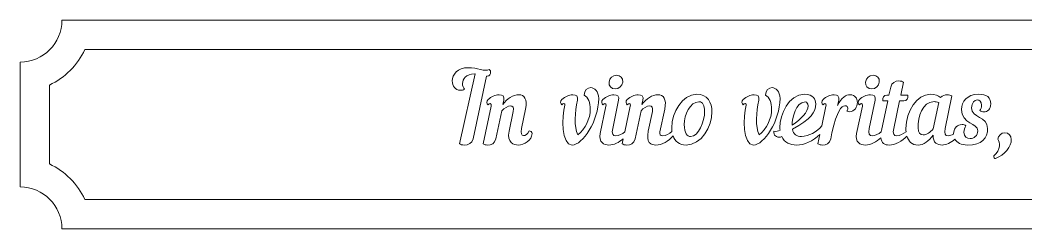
# Model space of a CAD drawing. Header units: millimetres. Extents: x -757 to 1128, y -558 to 127.
# Drawn here: x -308.9 to -205.6, y -272.1 to -250.7 of the extents above; entities that cross this region are included whole.
import ezdxf

# ---------------------------------------------------------------- set-up
doc = ezdxf.new("R2010")
doc.units = ezdxf.units.MM
doc.header["$MEASUREMENT"] = 0
doc.layers.add('Layer 1', color=7, linetype='Continuous')

msp = doc.modelspace()

# ---------------------------------------------------------------- linework, layer by layer
at = {"layer": 'Layer 1', "lineweight": 9}
for points, knots in [([(-304.5659, -250.7184), (-304.5659, -250.7184), (-103.1421, -250.7184), (-103.1421, -250.7184), (-103.1421, -250.7184), (-103.1421, -253.0788), (-101.2107, -255.0103), (-98.8503, -255.0103), (-98.8503, -255.0103), (-98.8503, -255.0103), (-98.8503, -267.8052), (-98.8503, -267.8052), (-98.8503, -267.8052), (-101.2107, -267.8052), (-103.1421, -269.7364), (-103.1421, -272.0969), (-103.1421, -272.0969), (-103.1421, -272.0969), (-304.5659, -272.0969), (-304.5659, -272.0969), (-304.5659, -272.0969), (-304.5659, -269.7364), (-306.4973, -267.8052), (-308.8577, -267.8052), (-308.8577, -267.8052), (-308.8577, -267.8052), (-308.8577, -255.0103), (-308.8577, -255.0103), (-308.8577, -255.0103), (-306.4973, -255.0103), (-304.5659, -253.0788), (-304.5659, -250.7184)], [0, 0, 0, 0, 0.11111111, 0.11111111, 0.11111111, 0.11111111, 0.22222222, 0.22222222, 0.22222222, 0.22222222, 0.33333333, 0.33333333, 0.33333333, 0.33333333, 0.44444444, 0.44444444, 0.44444444, 0.44444444, 0.55555556, 0.55555556, 0.55555556, 0.55555556, 0.66666667, 0.66666667, 0.66666667, 0.66666667, 0.77777778, 0.77777778, 0.77777778, 0.77777778, 1, 1, 1, 1]), ([(-302.2135, -253.7184), (-302.9451, -255.3297), (-304.2464, -256.6311), (-305.8577, -257.3627), (-305.8577, -257.3627), (-305.8577, -257.3627), (-305.8577, -265.4527), (-305.8577, -265.4527), (-305.8577, -265.4527), (-304.2464, -266.1843), (-302.9451, -267.4856), (-302.2135, -269.0969), (-302.2135, -269.0969), (-302.2135, -269.0969), (-105.4945, -269.0969), (-105.4945, -269.0969), (-105.4945, -269.0969), (-104.7629, -267.4856), (-103.4616, -266.1843), (-101.8503, -265.4527), (-101.8503, -265.4527), (-101.8503, -265.4527), (-101.8503, -257.3627), (-101.8503, -257.3627), (-101.8503, -257.3627), (-103.4616, -256.6311), (-104.7629, -255.3297), (-105.4945, -253.7184), (-105.4945, -253.7184), (-105.4945, -253.7184), (-302.2135, -253.7184), (-302.2135, -253.7184)], [0, 0, 0, 0, 0.11111111, 0.11111111, 0.11111111, 0.11111111, 0.22222222, 0.22222222, 0.22222222, 0.22222222, 0.33333333, 0.33333333, 0.33333333, 0.33333333, 0.44444444, 0.44444444, 0.44444444, 0.44444444, 0.55555556, 0.55555556, 0.55555556, 0.55555556, 0.66666667, 0.66666667, 0.66666667, 0.66666667, 0.77777778, 0.77777778, 0.77777778, 0.77777778, 1, 1, 1, 1]), ([(-262.1944, -256.2307), (-262.1944, -256.2307), (-262.1441, -256.2307), (-262.1441, -256.2307), (-262.1441, -256.2307), (-262.1441, -256.2307), (-263.7641, -263.3849), (-263.7641, -263.3849), (-263.7641, -263.3849), (-263.6534, -263.4654), (-263.4623, -263.5157), (-263.2308, -263.5157), (-263.2308, -263.5157), (-262.8585, -263.5157), (-262.4661, -263.3446), (-262.3655, -262.8717), (-262.3655, -262.8717), (-262.3655, -262.8717), (-260.997, -256.442), (-260.997, -256.442), (-260.997, -256.442), (-260.997, -256.442), (-260.9065, -256.442), (-260.9065, -256.442), (-260.9065, -256.442), (-260.675, -256.442), (-260.5543, -256.2407), (-260.5543, -256.0495), (-260.5543, -256.0495), (-260.5543, -255.9489), (-260.5945, -255.8483), (-260.6952, -255.7879), (-260.6952, -255.7879), (-261.1278, -256.0294), (-261.9831, -255.5867), (-262.8183, -255.5867), (-262.8183, -255.5867), (-264.0056, -255.5867), (-264.4886, -256.3112), (-264.4886, -256.9451), (-264.4886, -256.9451), (-264.4886, -257.4482), (-264.1867, -257.901), (-263.6736, -257.901), (-263.6736, -257.901), (-263.5327, -257.901), (-263.3918, -257.8708), (-263.2409, -257.8004), (-263.2409, -257.8004), (-263.3616, -257.6595), (-263.4421, -257.4381), (-263.4421, -257.2168), (-263.4421, -257.2168), (-263.4421, -256.7438), (-263.1101, -256.2307), (-262.1944, -256.2307)], [0, 0, 0, 0, 0.06666667, 0.06666667, 0.06666667, 0.06666667, 0.13333333, 0.13333333, 0.13333333, 0.13333333, 0.2, 0.2, 0.2, 0.2, 0.26666667, 0.26666667, 0.26666667, 0.26666667, 0.33333333, 0.33333333, 0.33333333, 0.33333333, 0.4, 0.4, 0.4, 0.4, 0.46666667, 0.46666667, 0.46666667, 0.46666667, 0.53333333, 0.53333333, 0.53333333, 0.53333333, 0.6, 0.6, 0.6, 0.6, 0.66666667, 0.66666667, 0.66666667, 0.66666667, 0.73333333, 0.73333333, 0.73333333, 0.73333333, 0.8, 0.8, 0.8, 0.8, 0.86666667, 0.86666667, 0.86666667, 0.86666667, 1, 1, 1, 1]), ([(-248.3892, -257.0558), (-248.4496, -257.4482), (-248.1578, -257.7601), (-247.7654, -257.7601), (-247.7654, -257.7601), (-247.3729, -257.7601), (-247.0409, -257.4482), (-246.9805, -257.0558), (-246.9805, -257.0558), (-246.9403, -256.6633), (-247.2321, -256.3514), (-247.6245, -256.3514), (-247.6245, -256.3514), (-248.0169, -256.3514), (-248.349, -256.6633), (-248.3892, -257.0558)], [0, 0, 0, 0, 0.2, 0.2, 0.2, 0.2, 0.4, 0.4, 0.4, 0.4, 0.6, 0.6, 0.6, 0.6, 1, 1, 1, 1]), ([(-222.9822, -262.3183), (-223.1734, -263.234), (-222.5897, -263.5157), (-222.0866, -263.5157), (-222.0866, -263.5157), (-221.5153, -263.5157), (-220.9439, -263.1832), (-220.495, -262.7571), (-220.495, -262.7571), (-220.4409, -263.3083), (-220.1036, -263.5157), (-219.6516, -263.5157), (-219.6516, -263.5157), (-219.0145, -263.5157), (-218.2968, -263.1024), (-217.8206, -262.6069), (-217.8206, -262.6069), (-217.6718, -263.0854), (-217.3442, -263.5157), (-216.6732, -263.5157), (-216.6732, -263.5157), (-216.0997, -263.5157), (-215.5664, -263.0931), (-215.1438, -262.4994), (-215.1438, -262.4994), (-215.1538, -263.2943), (-214.6809, -263.5157), (-214.208, -263.5157), (-214.208, -263.5157), (-213.8099, -263.5157), (-213.3146, -263.2671), (-212.8922, -262.9246), (-212.8922, -262.9246), (-212.6871, -263.27), (-212.2617, -263.5157), (-211.6019, -263.5157), (-211.6019, -263.5157), (-211.6019, -263.5157), (-211.6019, -263.5157), (-211.6019, -263.5157), (-211.6019, -263.5157), (-210.1227, -263.5157), (-209.5391, -262.7912), (-209.5391, -261.8152), (-209.5391, -261.8152), (-209.5391, -260.5373), (-211.1893, -260.7687), (-211.1893, -259.7021), (-211.1893, -259.7021), (-211.1893, -259.1588), (-210.8774, -258.8871), (-210.6057, -258.8871), (-210.6057, -258.8871), (-210.3642, -258.8871), (-210.1529, -259.0581), (-210.1529, -259.4304), (-210.1529, -259.4304), (-210.1529, -259.6317), (-210.2233, -259.8531), (-210.324, -259.9738), (-210.324, -259.9738), (-210.1931, -260.0644), (-210.0523, -260.1046), (-209.9215, -260.1147), (-209.9215, -260.1147), (-209.5492, -260.1348), (-209.2171, -259.8531), (-209.2171, -259.2896), (-209.2171, -259.2896), (-209.2171, -258.6355), (-209.6297, -258.3135), (-210.4849, -258.3135), (-210.4849, -258.3135), (-211.6522, -258.3135), (-212.2056, -259.0581), (-212.2056, -259.8631), (-212.2056, -259.8631), (-212.2056, -261.3724), (-210.5453, -261.2819), (-210.5453, -262.0466), (-210.5453, -262.0466), (-210.5453, -262.5397), (-210.9579, -262.8516), (-211.3402, -262.8516), (-211.3402, -262.8516), (-211.6622, -262.8516), (-211.9742, -262.6503), (-211.9742, -262.1875), (-211.9742, -262.1875), (-211.9742, -261.946), (-211.8937, -261.7045), (-211.7628, -261.5536), (-211.7628, -261.5536), (-211.8735, -261.4529), (-212.0043, -261.4127), (-212.1653, -261.4127), (-212.1653, -261.4127), (-212.6584, -261.4127), (-212.9502, -261.7749), (-213.0206, -262.1875), (-213.0206, -262.1875), (-213.0326, -262.2607), (-213.0379, -262.3336), (-213.0366, -262.4055), (-213.0366, -262.4055), (-213.2211, -262.4982), (-213.42, -262.5598), (-213.6042, -262.5598), (-213.6042, -262.5598), (-213.8659, -262.5598), (-214.0269, -262.3787), (-213.9061, -261.8152), (-213.9061, -261.8152), (-213.9061, -261.8152), (-213.2018, -258.4846), (-213.2018, -258.4846), (-213.2018, -258.4846), (-213.3225, -258.4041), (-213.4936, -258.3538), (-213.6747, -258.3538), (-213.6747, -258.3538), (-213.9262, -258.3538), (-214.1878, -258.4443), (-214.3589, -258.6456), (-214.3589, -258.6456), (-214.6105, -258.4242), (-214.9425, -258.3135), (-215.3953, -258.3135), (-215.3953, -258.3135), (-215.3953, -258.3135), (-215.3953, -258.3135), (-215.3953, -258.3135), (-215.3953, -258.3135), (-216.794, -258.3135), (-217.931, -260.0644), (-217.931, -261.8252), (-217.931, -261.8252), (-217.931, -261.9235), (-217.926, -262.0312), (-217.9139, -262.1431), (-217.9139, -262.1431), (-218.1706, -262.3628), (-218.5473, -262.5598), (-218.8768, -262.5598), (-218.8768, -262.5598), (-219.1384, -262.5598), (-219.2994, -262.3787), (-219.1787, -261.8152), (-219.1787, -261.8152), (-219.1787, -261.8152), (-218.585, -258.9877), (-218.585, -258.9877), (-218.585, -258.9877), (-218.585, -258.9877), (-218.1423, -258.9877), (-218.1423, -258.9877), (-218.1423, -258.9877), (-217.8304, -258.9877), (-217.6694, -258.7261), (-217.7197, -258.4041), (-217.7197, -258.4041), (-217.7197, -258.4041), (-218.4542, -258.4041), (-218.4542, -258.4041), (-218.4542, -258.4041), (-218.4542, -258.4041), (-218.1725, -257.0759), (-218.1725, -257.0759), (-218.1725, -257.0759), (-218.2932, -256.9954), (-218.4643, -256.9451), (-218.6454, -256.9451), (-218.6454, -256.9451), (-219.0076, -256.9451), (-219.39, -257.1161), (-219.4906, -257.579), (-219.4906, -257.579), (-219.4906, -257.579), (-219.6717, -258.4041), (-219.6717, -258.4041), (-219.6717, -258.4041), (-219.6717, -258.4041), (-219.873, -258.4041), (-219.873, -258.4041), (-219.873, -258.4041), (-220.1849, -258.4041), (-220.3459, -258.6657), (-220.2956, -258.9877), (-220.2956, -258.9877), (-220.2956, -258.9877), (-219.7925, -258.9877), (-219.7925, -258.9877), (-219.7925, -258.9877), (-219.7925, -258.9877), (-220.4365, -262.0265), (-220.4365, -262.0265), (-220.4365, -262.0265), (-220.4462, -262.073), (-220.4546, -262.1182), (-220.4622, -262.1622), (-220.4622, -262.1622), (-220.718, -262.3741), (-221.0825, -262.5598), (-221.4024, -262.5598), (-221.4024, -262.5598), (-221.664, -262.5598), (-221.825, -262.3787), (-221.7043, -261.8152), (-221.7043, -261.8152), (-221.7043, -261.8152), (-221.0905, -258.9072), (-221.0905, -258.9072), (-221.0905, -258.9072), (-221.01, -258.5248), (-221.2112, -258.3538), (-221.5735, -258.3538), (-221.5735, -258.3538), (-221.9961, -258.3538), (-222.3583, -258.5651), (-222.7004, -258.8368), (-222.7004, -258.8368), (-222.9017, -258.9978), (-222.8312, -259.3097), (-222.7004, -259.3902), (-222.7004, -259.3902), (-222.6099, -259.3097), (-222.5495, -259.2694), (-222.4992, -259.2694), (-222.4992, -259.2694), (-222.4086, -259.2694), (-222.3684, -259.36), (-222.3986, -259.521), (-222.3986, -259.521), (-222.3986, -259.521), (-222.9822, -262.3183), (-222.9822, -262.3183)], [0, 0, 0, 0, 0.01666667, 0.01666667, 0.01666667, 0.01666667, 0.03333333, 0.03333333, 0.03333333, 0.03333333, 0.05, 0.05, 0.05, 0.05, 0.06666667, 0.06666667, 0.06666667, 0.06666667, 0.08333333, 0.08333333, 0.08333333, 0.08333333, 0.1, 0.1, 0.1, 0.1, 0.11666667, 0.11666667, 0.11666667, 0.11666667, 0.13333333, 0.13333333, 0.13333333, 0.13333333, 0.15, 0.15, 0.15, 0.15, 0.16666667, 0.16666667, 0.16666667, 0.16666667, 0.18333333, 0.18333333, 0.18333333, 0.18333333, 0.2, 0.2, 0.2, 0.2, 0.21666667, 0.21666667, 0.21666667, 0.21666667, 0.23333333, 0.23333333, 0.23333333, 0.23333333, 0.25, 0.25, 0.25, 0.25, 0.26666667, 0.26666667, 0.26666667, 0.26666667, 0.28333333, 0.28333333, 0.28333333, 0.28333333, 0.3, 0.3, 0.3, 0.3, 0.31666667, 0.31666667, 0.31666667, 0.31666667, 0.33333333, 0.33333333, 0.33333333, 0.33333333, 0.35, 0.35, 0.35, 0.35, 0.36666667, 0.36666667, 0.36666667, 0.36666667, 0.38333333, 0.38333333, 0.38333333, 0.38333333, 0.4, 0.4, 0.4, 0.4, 0.41666667, 0.41666667, 0.41666667, 0.41666667, 0.43333333, 0.43333333, 0.43333333, 0.43333333, 0.45, 0.45, 0.45, 0.45, 0.46666667, 0.46666667, 0.46666667, 0.46666667, 0.48333333, 0.48333333, 0.48333333, 0.48333333, 0.5, 0.5, 0.5, 0.5, 0.51666667, 0.51666667, 0.51666667, 0.51666667, 0.53333333, 0.53333333, 0.53333333, 0.53333333, 0.55, 0.55, 0.55, 0.55, 0.56666667, 0.56666667, 0.56666667, 0.56666667, 0.58333333, 0.58333333, 0.58333333, 0.58333333, 0.6, 0.6, 0.6, 0.6, 0.61666667, 0.61666667, 0.61666667, 0.61666667, 0.63333333, 0.63333333, 0.63333333, 0.63333333, 0.65, 0.65, 0.65, 0.65, 0.66666667, 0.66666667, 0.66666667, 0.66666667, 0.68333333, 0.68333333, 0.68333333, 0.68333333, 0.7, 0.7, 0.7, 0.7, 0.71666667, 0.71666667, 0.71666667, 0.71666667, 0.73333333, 0.73333333, 0.73333333, 0.73333333, 0.75, 0.75, 0.75, 0.75, 0.76666667, 0.76666667, 0.76666667, 0.76666667, 0.78333333, 0.78333333, 0.78333333, 0.78333333, 0.8, 0.8, 0.8, 0.8, 0.81666667, 0.81666667, 0.81666667, 0.81666667, 0.83333333, 0.83333333, 0.83333333, 0.83333333, 0.85, 0.85, 0.85, 0.85, 0.86666667, 0.86666667, 0.86666667, 0.86666667, 0.88333333, 0.88333333, 0.88333333, 0.88333333, 0.9, 0.9, 0.9, 0.9, 0.91666667, 0.91666667, 0.91666667, 0.91666667, 0.93333333, 0.93333333, 0.93333333, 0.93333333, 0.95, 0.95, 0.95, 0.95, 0.96666667, 0.96666667, 0.96666667, 0.96666667, 1, 1, 1, 1]), ([(-222.0665, -257.0558), (-222.1269, -257.4482), (-221.8351, -257.7601), (-221.4427, -257.7601), (-221.4427, -257.7601), (-221.0502, -257.7601), (-220.7182, -257.4482), (-220.6578, -257.0558), (-220.6578, -257.0558), (-220.6176, -256.6633), (-220.9094, -256.3514), (-221.3018, -256.3514), (-221.3018, -256.3514), (-221.6942, -256.3514), (-222.0263, -256.6633), (-222.0665, -257.0558)], [0, 0, 0, 0, 0.2, 0.2, 0.2, 0.2, 0.4, 0.4, 0.4, 0.4, 0.6, 0.6, 0.6, 0.6, 1, 1, 1, 1]), ([(-252.9373, -259.4204), (-253.2995, -260.5876), (-253.2694, -263.5157), (-252.2028, -263.5157), (-252.2028, -263.5157), (-251.116, -263.5157), (-249.4658, -261.0505), (-249.4658, -258.7462), (-249.4658, -258.7462), (-249.4658, -258.0117), (-249.8885, -257.6394), (-250.2809, -257.6293), (-250.2809, -257.6293), (-250.6129, -257.6192), (-250.9349, -257.8809), (-250.955, -258.4041), (-250.955, -258.4041), (-250.5324, -258.5953), (-250.3312, -259.189), (-250.3312, -259.8631), (-250.3312, -259.8631), (-250.3312, -260.809), (-250.8343, -261.8655), (-251.599, -262.4692), (-251.599, -262.4692), (-252.0216, -261.6441), (-251.9009, -260.1449), (-251.6393, -258.9072), (-251.6393, -258.9072), (-251.5487, -258.5248), (-251.76, -258.3538), (-252.1223, -258.3538), (-252.1223, -258.3538), (-252.5449, -258.3538), (-252.9071, -258.5651), (-253.2492, -258.8368), (-253.2492, -258.8368), (-253.4505, -258.9978), (-253.38, -259.3097), (-253.2492, -259.3902), (-253.2492, -259.3902), (-253.1587, -259.3097), (-253.0983, -259.2694), (-253.048, -259.2694), (-253.048, -259.2694), (-252.9574, -259.2694), (-252.9172, -259.3399), (-252.9373, -259.4204)], [0, 0, 0, 0, 0.07692308, 0.07692308, 0.07692308, 0.07692308, 0.15384615, 0.15384615, 0.15384615, 0.15384615, 0.23076923, 0.23076923, 0.23076923, 0.23076923, 0.30769231, 0.30769231, 0.30769231, 0.30769231, 0.38461538, 0.38461538, 0.38461538, 0.38461538, 0.46153846, 0.46153846, 0.46153846, 0.46153846, 0.53846154, 0.53846154, 0.53846154, 0.53846154, 0.61538462, 0.61538462, 0.61538462, 0.61538462, 0.69230769, 0.69230769, 0.69230769, 0.69230769, 0.76923077, 0.76923077, 0.76923077, 0.76923077, 0.84615385, 0.84615385, 0.84615385, 0.84615385, 1, 1, 1, 1]), ([(-234.3223, -259.4204), (-234.6845, -260.5876), (-234.6544, -263.5157), (-233.5878, -263.5157), (-233.5878, -263.5157), (-232.501, -263.5157), (-230.8508, -261.0505), (-230.8508, -258.7462), (-230.8508, -258.7462), (-230.8508, -258.0117), (-231.2735, -257.6394), (-231.6659, -257.6293), (-231.6659, -257.6293), (-231.9979, -257.6192), (-232.3199, -257.8809), (-232.34, -258.4041), (-232.34, -258.4041), (-231.9174, -258.5953), (-231.7162, -259.189), (-231.7162, -259.8631), (-231.7162, -259.8631), (-231.7162, -260.809), (-232.2193, -261.8655), (-232.984, -262.4692), (-232.984, -262.4692), (-233.4066, -261.6441), (-233.2859, -260.1449), (-233.0243, -258.9072), (-233.0243, -258.9072), (-232.9337, -258.5248), (-233.145, -258.3538), (-233.5073, -258.3538), (-233.5073, -258.3538), (-233.9299, -258.3538), (-234.2921, -258.5651), (-234.6342, -258.8368), (-234.6342, -258.8368), (-234.8355, -258.9978), (-234.765, -259.3097), (-234.6342, -259.3902), (-234.6342, -259.3902), (-234.5437, -259.3097), (-234.4833, -259.2694), (-234.433, -259.2694), (-234.433, -259.2694), (-234.3424, -259.2694), (-234.3022, -259.3399), (-234.3223, -259.4204)], [0, 0, 0, 0, 0.07692308, 0.07692308, 0.07692308, 0.07692308, 0.15384615, 0.15384615, 0.15384615, 0.15384615, 0.23076923, 0.23076923, 0.23076923, 0.23076923, 0.30769231, 0.30769231, 0.30769231, 0.30769231, 0.38461538, 0.38461538, 0.38461538, 0.38461538, 0.46153846, 0.46153846, 0.46153846, 0.46153846, 0.53846154, 0.53846154, 0.53846154, 0.53846154, 0.61538462, 0.61538462, 0.61538462, 0.61538462, 0.69230769, 0.69230769, 0.69230769, 0.69230769, 0.76923077, 0.76923077, 0.76923077, 0.76923077, 0.84615385, 0.84615385, 0.84615385, 0.84615385, 1, 1, 1, 1]), ([(-256.9722, -259.8329), (-256.7508, -258.7764), (-257.1231, -258.3538), (-257.6564, -258.3538), (-257.6564, -258.3538), (-258.24, -258.3538), (-258.884, -258.7563), (-259.3066, -259.36), (-259.3066, -259.36), (-259.3066, -259.36), (-259.206, -258.9072), (-259.206, -258.9072), (-259.206, -258.9072), (-259.1154, -258.5248), (-259.3267, -258.3538), (-259.689, -258.3538), (-259.689, -258.3538), (-260.1116, -258.3538), (-260.4738, -258.5651), (-260.8159, -258.8368), (-260.8159, -258.8368), (-261.0172, -258.9978), (-260.9467, -259.3097), (-260.8159, -259.3902), (-260.8159, -259.3902), (-260.7254, -259.3097), (-260.665, -259.2694), (-260.6147, -259.2694), (-260.6147, -259.2694), (-260.5241, -259.2694), (-260.4738, -259.36), (-260.5141, -259.521), (-260.5141, -259.521), (-260.5141, -259.521), (-261.3392, -263.3849), (-261.3392, -263.3849), (-261.3392, -263.3849), (-261.2184, -263.4654), (-261.0474, -263.5157), (-260.8662, -263.5157), (-260.8662, -263.5157), (-260.504, -263.5157), (-260.1216, -263.3446), (-260.021, -262.8818), (-260.021, -262.8818), (-260.021, -262.8818), (-259.4072, -260.0141), (-259.4072, -260.0141), (-259.4072, -260.0141), (-259.1859, -259.7424), (-258.7834, -259.4908), (-258.5117, -259.4908), (-258.5117, -259.4908), (-258.2903, -259.4908), (-258.1494, -259.6619), (-258.24, -260.0845), (-258.24, -260.0845), (-258.24, -260.0845), (-258.6626, -262.0869), (-258.6626, -262.0869), (-258.6626, -262.0869), (-258.9142, -263.2641), (-258.1998, -263.5157), (-257.6966, -263.5157), (-257.6966, -263.5157), (-257.1332, -263.5157), (-256.3081, -263.0428), (-256.3081, -262.3384), (-256.3081, -262.3384), (-256.3081, -262.1674), (-256.4187, -262.0667), (-256.6099, -262.0667), (-256.6099, -262.0667), (-256.7609, -262.429), (-256.9923, -262.5497), (-257.1734, -262.5497), (-257.1734, -262.5497), (-257.3747, -262.5497), (-257.5055, -262.3284), (-257.3948, -261.8152), (-257.3948, -261.8152), (-257.3948, -261.8152), (-256.9722, -259.8329), (-256.9722, -259.8329)], [0, 0, 0, 0, 0.04545455, 0.04545455, 0.04545455, 0.04545455, 0.09090909, 0.09090909, 0.09090909, 0.09090909, 0.13636364, 0.13636364, 0.13636364, 0.13636364, 0.18181818, 0.18181818, 0.18181818, 0.18181818, 0.22727273, 0.22727273, 0.22727273, 0.22727273, 0.27272727, 0.27272727, 0.27272727, 0.27272727, 0.31818182, 0.31818182, 0.31818182, 0.31818182, 0.36363636, 0.36363636, 0.36363636, 0.36363636, 0.40909091, 0.40909091, 0.40909091, 0.40909091, 0.45454545, 0.45454545, 0.45454545, 0.45454545, 0.5, 0.5, 0.5, 0.5, 0.54545455, 0.54545455, 0.54545455, 0.54545455, 0.59090909, 0.59090909, 0.59090909, 0.59090909, 0.63636364, 0.63636364, 0.63636364, 0.63636364, 0.68181818, 0.68181818, 0.68181818, 0.68181818, 0.72727273, 0.72727273, 0.72727273, 0.72727273, 0.77272727, 0.77272727, 0.77272727, 0.77272727, 0.81818182, 0.81818182, 0.81818182, 0.81818182, 0.86363636, 0.86363636, 0.86363636, 0.86363636, 0.90909091, 0.90909091, 0.90909091, 0.90909091, 1, 1, 1, 1]), ([(-249.3049, -262.3183), (-249.4961, -263.234), (-248.9124, -263.5157), (-248.4093, -263.5157), (-248.4093, -263.5157), (-247.889, -263.5157), (-247.3686, -263.2399), (-246.9408, -262.8688), (-246.9408, -262.8688), (-246.9408, -262.8688), (-247.051, -263.3849), (-247.051, -263.3849), (-247.051, -263.3849), (-246.9302, -263.4654), (-246.7592, -263.5157), (-246.578, -263.5157), (-246.578, -263.5157), (-246.2158, -263.5157), (-245.8334, -263.3446), (-245.7328, -262.8818), (-245.7328, -262.8818), (-245.7328, -262.8818), (-245.119, -260.0141), (-245.119, -260.0141), (-245.119, -260.0141), (-244.8977, -259.7424), (-244.4952, -259.4908), (-244.2235, -259.4908), (-244.2235, -259.4908), (-244.0021, -259.4908), (-243.8612, -259.6619), (-243.9518, -260.0845), (-243.9518, -260.0845), (-243.9518, -260.0845), (-244.3744, -262.0869), (-244.3744, -262.0869), (-244.3744, -262.0869), (-244.626, -263.2641), (-244.0927, -263.5157), (-243.5896, -263.5157), (-243.5896, -263.5157), (-242.9434, -263.5157), (-242.2972, -263.0904), (-241.8282, -262.5855), (-241.8282, -262.5855), (-241.6249, -263.1297), (-241.1949, -263.5157), (-240.4904, -263.5157), (-240.4904, -263.5157), (-238.9106, -263.5157), (-237.834, -261.6139), (-237.834, -260.1147), (-237.834, -260.1147), (-237.834, -259.1286), (-238.2968, -258.3135), (-239.3936, -258.3135), (-239.3936, -258.3135), (-240.913, -258.3135), (-241.9695, -260.2153), (-241.9695, -261.7347), (-241.9695, -261.7347), (-241.9695, -261.8734), (-241.96, -262.0096), (-241.9404, -262.1413), (-241.9404, -262.1413), (-242.1971, -262.3617), (-242.5749, -262.5598), (-242.9053, -262.5598), (-242.9053, -262.5598), (-243.1066, -262.5598), (-243.2374, -262.439), (-243.177, -262.1472), (-243.177, -262.1472), (-243.177, -262.1472), (-242.684, -259.8329), (-242.684, -259.8329), (-242.684, -259.8329), (-242.4525, -258.7764), (-242.8349, -258.3538), (-243.3682, -258.3538), (-243.3682, -258.3538), (-243.9518, -258.3538), (-244.5958, -258.7563), (-245.0184, -259.36), (-245.0184, -259.36), (-245.0184, -259.36), (-244.9178, -258.9072), (-244.9178, -258.9072), (-244.9178, -258.9072), (-244.8272, -258.5248), (-245.0385, -258.3538), (-245.4008, -258.3538), (-245.4008, -258.3538), (-245.8234, -258.3538), (-246.1856, -258.5651), (-246.5277, -258.8368), (-246.5277, -258.8368), (-246.729, -258.9978), (-246.6585, -259.3097), (-246.5277, -259.3902), (-246.5277, -259.3902), (-246.4372, -259.3097), (-246.3768, -259.2694), (-246.3265, -259.2694), (-246.3265, -259.2694), (-246.2359, -259.2694), (-246.1856, -259.36), (-246.2259, -259.521), (-246.2259, -259.521), (-246.2259, -259.521), (-246.791, -262.1672), (-246.791, -262.1672), (-246.791, -262.1672), (-247.0465, -262.3769), (-247.4077, -262.5598), (-247.7251, -262.5598), (-247.7251, -262.5598), (-247.9867, -262.5598), (-248.1477, -262.3787), (-248.027, -261.8152), (-248.027, -261.8152), (-248.027, -261.8152), (-247.4132, -258.9072), (-247.4132, -258.9072), (-247.4132, -258.9072), (-247.3327, -258.5248), (-247.5339, -258.3538), (-247.8962, -258.3538), (-247.8962, -258.3538), (-248.3188, -258.3538), (-248.681, -258.5651), (-249.0231, -258.8368), (-249.0231, -258.8368), (-249.2244, -258.9978), (-249.1539, -259.3097), (-249.0231, -259.3902), (-249.0231, -259.3902), (-248.9326, -259.3097), (-248.8722, -259.2694), (-248.8219, -259.2694), (-248.8219, -259.2694), (-248.7313, -259.2694), (-248.6911, -259.36), (-248.7213, -259.521), (-248.7213, -259.521), (-248.7213, -259.521), (-249.3049, -262.3183), (-249.3049, -262.3183)], [0, 0, 0, 0, 0.02631579, 0.02631579, 0.02631579, 0.02631579, 0.05263158, 0.05263158, 0.05263158, 0.05263158, 0.07894737, 0.07894737, 0.07894737, 0.07894737, 0.10526316, 0.10526316, 0.10526316, 0.10526316, 0.13157895, 0.13157895, 0.13157895, 0.13157895, 0.15789474, 0.15789474, 0.15789474, 0.15789474, 0.18421053, 0.18421053, 0.18421053, 0.18421053, 0.21052632, 0.21052632, 0.21052632, 0.21052632, 0.23684211, 0.23684211, 0.23684211, 0.23684211, 0.26315789, 0.26315789, 0.26315789, 0.26315789, 0.28947368, 0.28947368, 0.28947368, 0.28947368, 0.31578947, 0.31578947, 0.31578947, 0.31578947, 0.34210526, 0.34210526, 0.34210526, 0.34210526, 0.36842105, 0.36842105, 0.36842105, 0.36842105, 0.39473684, 0.39473684, 0.39473684, 0.39473684, 0.42105263, 0.42105263, 0.42105263, 0.42105263, 0.44736842, 0.44736842, 0.44736842, 0.44736842, 0.47368421, 0.47368421, 0.47368421, 0.47368421, 0.5, 0.5, 0.5, 0.5, 0.52631579, 0.52631579, 0.52631579, 0.52631579, 0.55263158, 0.55263158, 0.55263158, 0.55263158, 0.57894737, 0.57894737, 0.57894737, 0.57894737, 0.60526316, 0.60526316, 0.60526316, 0.60526316, 0.63157895, 0.63157895, 0.63157895, 0.63157895, 0.65789474, 0.65789474, 0.65789474, 0.65789474, 0.68421053, 0.68421053, 0.68421053, 0.68421053, 0.71052632, 0.71052632, 0.71052632, 0.71052632, 0.73684211, 0.73684211, 0.73684211, 0.73684211, 0.76315789, 0.76315789, 0.76315789, 0.76315789, 0.78947368, 0.78947368, 0.78947368, 0.78947368, 0.81578947, 0.81578947, 0.81578947, 0.81578947, 0.84210526, 0.84210526, 0.84210526, 0.84210526, 0.86842105, 0.86842105, 0.86842105, 0.86842105, 0.89473684, 0.89473684, 0.89473684, 0.89473684, 0.92105263, 0.92105263, 0.92105263, 0.92105263, 0.94736842, 0.94736842, 0.94736842, 0.94736842, 1, 1, 1, 1]), ([(-239.1723, -259.0783), (-238.7597, -259.0783), (-238.5886, -259.4908), (-238.5886, -260.0342), (-238.5886, -260.0342), (-238.5886, -261.0907), (-239.2326, -262.6403), (-240.0275, -262.6403), (-240.0275, -262.6403), (-240.3797, -262.6403), (-240.6816, -262.2982), (-240.6816, -261.4127), (-240.6816, -261.4127), (-240.6816, -260.4266), (-240.0879, -259.0783), (-239.1723, -259.0783)], [0, 0, 0, 0, 0.2, 0.2, 0.2, 0.2, 0.4, 0.4, 0.4, 0.4, 0.6, 0.6, 0.6, 0.6, 1, 1, 1, 1]), ([(-227.1882, -259.2795), (-227.1882, -258.8267), (-227.4196, -258.3135), (-228.3353, -258.3135), (-228.3353, -258.3135), (-229.9955, -258.3135), (-230.8609, -260.4065), (-230.8609, -261.7146), (-230.8609, -261.7146), (-230.8609, -261.8152), (-230.8508, -261.9057), (-230.8408, -261.9963), (-230.8408, -261.9963), (-231.0521, -262.0869), (-231.2533, -262.1372), (-231.4847, -262.107), (-231.4847, -262.107), (-231.5552, -262.4994), (-231.1929, -262.7912), (-230.8005, -262.6906), (-230.8005, -262.6906), (-230.7603, -262.6805), (-230.72, -262.6604), (-230.6798, -262.6403), (-230.6798, -262.6403), (-230.398, -263.244), (-229.8144, -263.5157), (-229.1503, -263.5157), (-229.1503, -263.5157), (-228.3585, -263.5157), (-227.4409, -263.1184), (-226.752, -262.4258), (-226.752, -262.4258), (-226.752, -262.4258), (-226.9568, -263.3849), (-226.9568, -263.3849), (-226.9568, -263.3849), (-226.836, -263.4654), (-226.665, -263.5157), (-226.4838, -263.5157), (-226.4838, -263.5157), (-226.1216, -263.5157), (-225.7392, -263.3446), (-225.6386, -262.8818), (-225.6386, -262.8818), (-225.6386, -262.8818), (-225.5179, -262.268), (-225.5179, -262.268), (-225.5179, -262.268), (-225.0047, -259.9436), (-224.5318, -259.4908), (-224.1997, -259.4908), (-224.1997, -259.4908), (-223.9884, -259.4908), (-223.8878, -259.6015), (-223.8878, -259.7424), (-223.8878, -259.7424), (-223.8878, -259.8631), (-223.928, -259.9939), (-223.9985, -260.0543), (-223.9985, -260.0543), (-223.9079, -260.0845), (-223.7972, -260.0945), (-223.7067, -260.0945), (-223.7067, -260.0945), (-223.1834, -260.0945), (-222.9017, -259.6015), (-222.9017, -259.1487), (-222.9017, -259.1487), (-222.9017, -258.7362), (-223.1533, -258.3538), (-223.6362, -258.3538), (-223.6362, -258.3538), (-224.0991, -258.3538), (-224.5318, -258.6355), (-224.9343, -259.4506), (-224.9343, -259.4506), (-224.9343, -259.4506), (-224.8236, -258.9072), (-224.8236, -258.9072), (-224.8236, -258.9072), (-224.7431, -258.5248), (-224.9443, -258.3538), (-225.3066, -258.3538), (-225.3066, -258.3538), (-225.7292, -258.3538), (-226.0914, -258.5651), (-226.4335, -258.8368), (-226.4335, -258.8368), (-226.6348, -258.9978), (-226.5643, -259.3097), (-226.4335, -259.3902), (-226.4335, -259.3902), (-226.343, -259.3097), (-226.2826, -259.2694), (-226.2323, -259.2694), (-226.2323, -259.2694), (-226.1417, -259.2694), (-226.1015, -259.36), (-226.1317, -259.521), (-226.1317, -259.521), (-226.1317, -259.521), (-226.5663, -261.5562), (-226.5663, -261.5562), (-226.5663, -261.5562), (-226.9998, -262.1287), (-227.9238, -262.6403), (-228.6472, -262.6403), (-228.6472, -262.6403), (-229.1101, -262.6403), (-229.4824, -262.439), (-229.583, -261.8957), (-229.583, -261.8957), (-227.641, -260.819), (-227.1882, -260.1348), (-227.1882, -259.2795)], [0, 0, 0, 0, 0.03333333, 0.03333333, 0.03333333, 0.03333333, 0.06666667, 0.06666667, 0.06666667, 0.06666667, 0.1, 0.1, 0.1, 0.1, 0.13333333, 0.13333333, 0.13333333, 0.13333333, 0.16666667, 0.16666667, 0.16666667, 0.16666667, 0.2, 0.2, 0.2, 0.2, 0.23333333, 0.23333333, 0.23333333, 0.23333333, 0.26666667, 0.26666667, 0.26666667, 0.26666667, 0.3, 0.3, 0.3, 0.3, 0.33333333, 0.33333333, 0.33333333, 0.33333333, 0.36666667, 0.36666667, 0.36666667, 0.36666667, 0.4, 0.4, 0.4, 0.4, 0.43333333, 0.43333333, 0.43333333, 0.43333333, 0.46666667, 0.46666667, 0.46666667, 0.46666667, 0.5, 0.5, 0.5, 0.5, 0.53333333, 0.53333333, 0.53333333, 0.53333333, 0.56666667, 0.56666667, 0.56666667, 0.56666667, 0.6, 0.6, 0.6, 0.6, 0.63333333, 0.63333333, 0.63333333, 0.63333333, 0.66666667, 0.66666667, 0.66666667, 0.66666667, 0.7, 0.7, 0.7, 0.7, 0.73333333, 0.73333333, 0.73333333, 0.73333333, 0.76666667, 0.76666667, 0.76666667, 0.76666667, 0.8, 0.8, 0.8, 0.8, 0.83333333, 0.83333333, 0.83333333, 0.83333333, 0.86666667, 0.86666667, 0.86666667, 0.86666667, 0.9, 0.9, 0.9, 0.9, 0.93333333, 0.93333333, 0.93333333, 0.93333333, 1, 1, 1, 1]), ([(-228.2648, -259.0984), (-228.0938, -259.0984), (-227.973, -259.2594), (-227.973, -259.4908), (-227.973, -259.4908), (-227.973, -260.1449), (-228.6371, -260.8492), (-229.6132, -261.463), (-229.6132, -261.463), (-229.583, -260.7587), (-229.261, -259.0984), (-228.2648, -259.0984)], [0, 0, 0, 0, 0.25, 0.25, 0.25, 0.25, 0.5, 0.5, 0.5, 0.5, 1, 1, 1, 1]), ([(-215.1236, -261.8454), (-215.3953, -262.2177), (-215.8179, -262.4793), (-216.1399, -262.4793), (-216.1399, -262.4793), (-216.4518, -262.4793), (-216.6833, -262.2579), (-216.6833, -261.7548), (-216.6833, -261.7548), (-216.6833, -260.658), (-216.2506, -259.0682), (-215.0331, -259.0682), (-215.0331, -259.0682), (-214.8821, -259.0682), (-214.7312, -259.0883), (-214.5601, -259.1487), (-214.5601, -259.1487), (-214.5601, -259.1487), (-215.1236, -261.8454), (-215.1236, -261.8454)], [0, 0, 0, 0, 0.16666667, 0.16666667, 0.16666667, 0.16666667, 0.33333333, 0.33333333, 0.33333333, 0.33333333, 0.5, 0.5, 0.5, 0.5, 0.66666667, 0.66666667, 0.66666667, 0.66666667, 1, 1, 1, 1]), ([(-208.724, -264.8842), (-207.7681, -264.5521), (-207.104, -263.6566), (-207.104, -262.9321), (-207.104, -262.9321), (-207.104, -262.5497), (-207.3455, -262.2579), (-207.7581, -262.2579), (-207.7581, -262.2579), (-208.1505, -262.2579), (-208.4423, -262.5598), (-208.4926, -262.922), (-208.4926, -262.922), (-208.2712, -263.2138), (-208.1505, -263.9786), (-208.8951, -264.6225), (-208.8951, -264.6225), (-208.9655, -264.8037), (-208.8347, -264.9244), (-208.724, -264.8842)], [0, 0, 0, 0, 0.16666667, 0.16666667, 0.16666667, 0.16666667, 0.33333333, 0.33333333, 0.33333333, 0.33333333, 0.5, 0.5, 0.5, 0.5, 0.66666667, 0.66666667, 0.66666667, 0.66666667, 1, 1, 1, 1])]:
    msp.add_open_spline(points, degree=3, knots=knots, dxfattribs=at)

doc.saveas('drawing.dxf')
